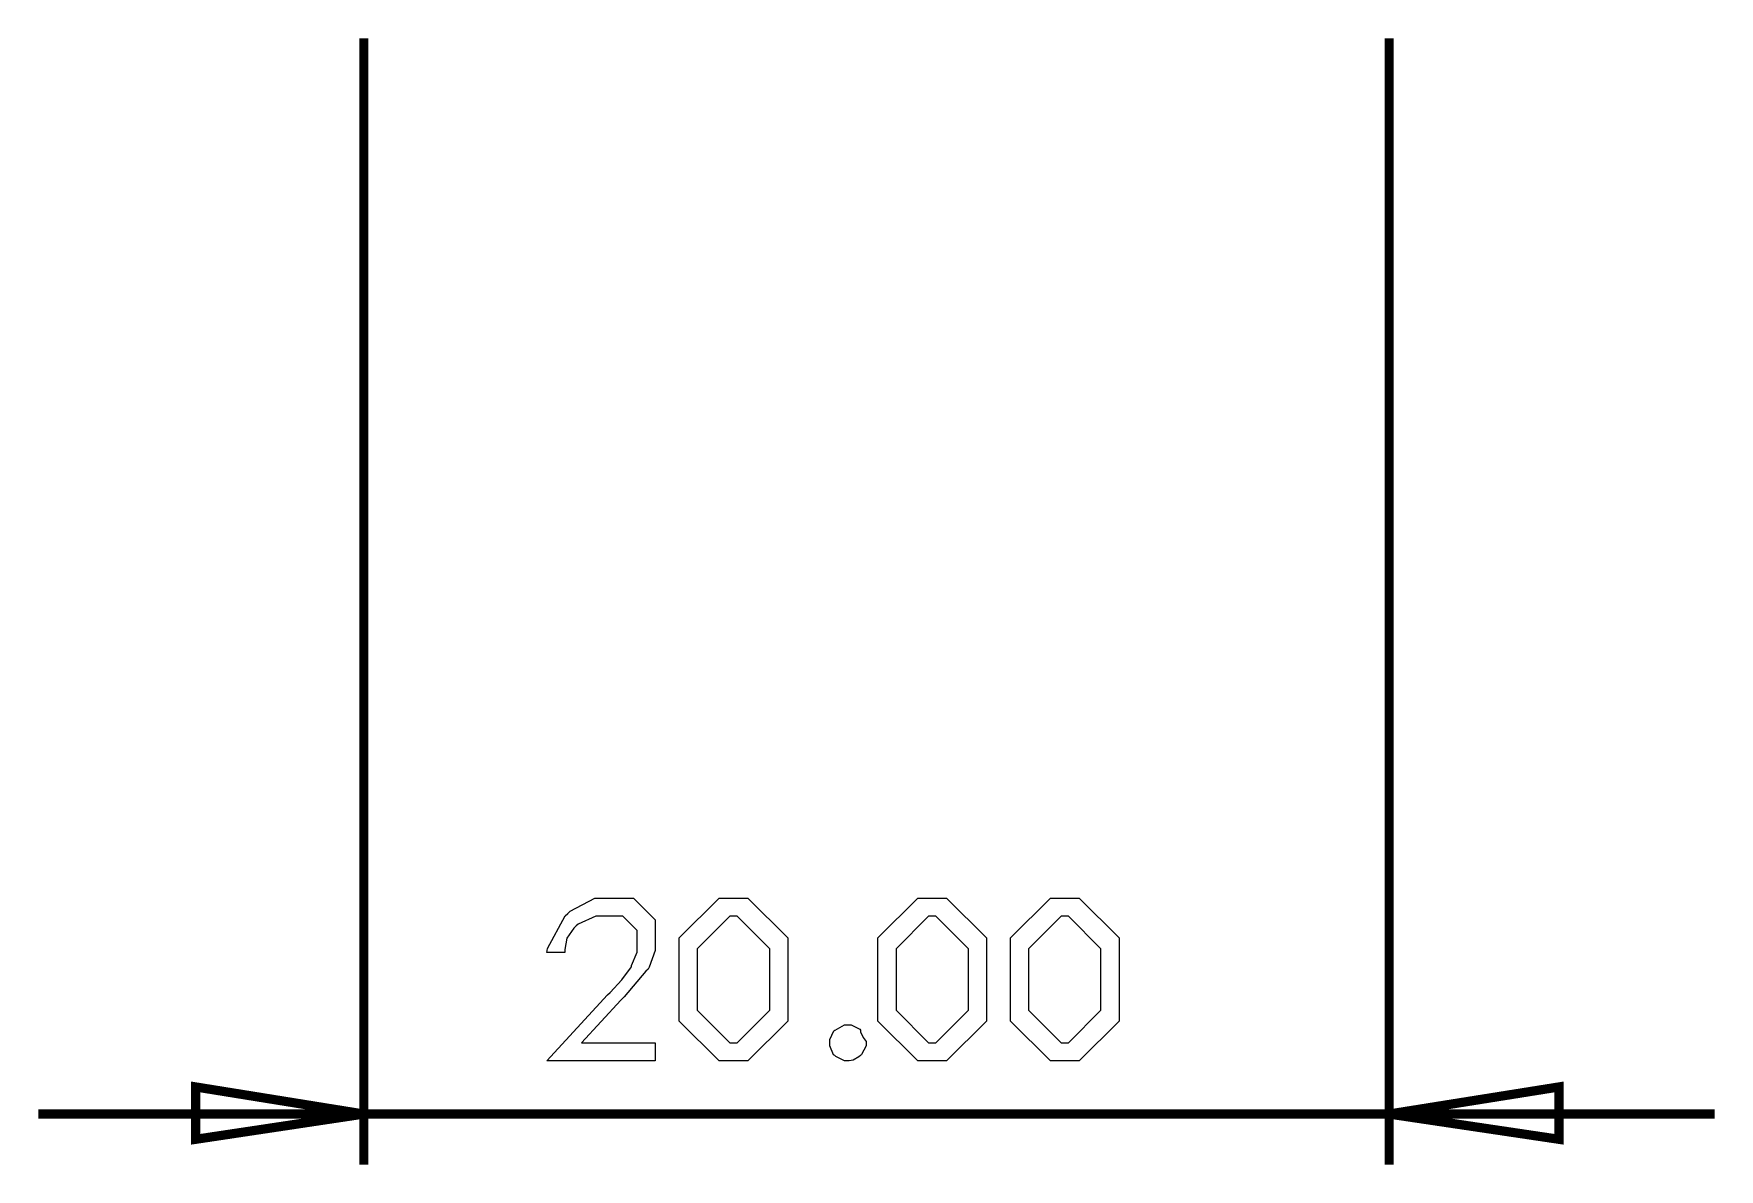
# Model space of a CAD drawing. Extents: x 0.6 to 16.4, y 0.2 to 11.5.
# Drawn here: x 10.526 to 11.82, y 4.249 to 5.122 of the extents above; entities that cross this region are included whole.
import ezdxf

# ---------------------------------------------------------------- set-up
doc = ezdxf.new("R2010")
doc.units = 0
doc.layers.get('0').update_dxf_attribs({"linetype": 'CONTINUOUS'})

msp = doc.modelspace()

# ---------------------------------------------------------------- linework, layer by layer
at = {"color": 9, "const_width": 0.007083}
for points in [[(10.7792, 5.11806), (10.7792, 4.25276)], [(11.5667, 5.11806), (11.5667, 4.25276)], [(10.7792, 4.29167), (10.5292, 4.29167)], [(10.7792, 4.29167), (11.5667, 4.29167)], [(11.5667, 4.29167), (11.8167, 4.29167)]]:
    msp.add_lwpolyline(points, dxfattribs=at)
at = {"color": 9}
for points in [[(10.9335, 4.41585), (10.9197, 4.41585), (10.9203, 4.41889), (10.9339, 4.44385), (10.9359, 4.44581), (10.9378, 4.4476), (10.9565, 4.45751), (10.9628, 4.45751), (10.9863, 4.45751), (11.003, 4.44081), (11.003, 4.42193), (11.003, 4.41721), (10.9984, 4.40457), (10.9976, 4.40306), (10.9959, 4.40153), (10.9791, 4.38172), (10.9765, 4.37918), (10.9463, 4.3464), (11.003, 4.3464), (11.003, 4.33251), (10.9197, 4.33251), (10.9663, 4.38331), (10.9683, 4.38499), (10.9774, 4.39481), (10.9841, 4.40365), (10.9847, 4.40479), (10.9847, 4.40576), (10.9891, 4.41613), (10.9891, 4.41954), (10.9891, 4.43257), (10.978, 4.44363), (10.9622, 4.44363), (10.9573, 4.44363), (10.9437, 4.4375), (10.9424, 4.43625), (10.9404, 4.43451), (10.9352, 4.42676), (10.9337, 4.41808), (10.9335, 4.41585)], [(11.0214, 4.39501), (11.0214, 4.42692), (11.052, 4.45751), (11.0624, 4.45751), (11.0742, 4.45751), (11.1048, 4.42692), (11.1048, 4.39501), (11.1048, 4.36312), (11.0742, 4.33251), (11.0624, 4.33251), (11.052, 4.33251), (11.0214, 4.36312), (11.0214, 4.39501)], [(11.1741, 4.39501), (11.1741, 4.42692), (11.2047, 4.45751), (11.2151, 4.45751), (11.2268, 4.45751), (11.2574, 4.42692), (11.2574, 4.39501), (11.2574, 4.36312), (11.2268, 4.33251), (11.2151, 4.33251), (11.2047, 4.33251), (11.1741, 4.36312), (11.1741, 4.39501)], [(11.2759, 4.39501), (11.2759, 4.42692), (11.3065, 4.45751), (11.3169, 4.45751), (11.3286, 4.45751), (11.3592, 4.42692), (11.3592, 4.39501), (11.3592, 4.36312), (11.3286, 4.33251), (11.3169, 4.33251), (11.3065, 4.33251), (11.2759, 4.36312), (11.2759, 4.39501)], [(11.0353, 4.39501), (11.0353, 4.37136), (11.0603, 4.3464), (11.0629, 4.3464), (11.0659, 4.3464), (11.0909, 4.37136), (11.0909, 4.39501), (11.0909, 4.41868), (11.0659, 4.44363), (11.0629, 4.44363), (11.0603, 4.44363), (11.0353, 4.41868), (11.0353, 4.39501)], [(11.188, 4.39501), (11.188, 4.37136), (11.2129, 4.3464), (11.2156, 4.3464), (11.2186, 4.3464), (11.2435, 4.37136), (11.2435, 4.39501), (11.2435, 4.41868), (11.2186, 4.44363), (11.2156, 4.44363), (11.2129, 4.44363), (11.188, 4.41868), (11.188, 4.39501)], [(11.2898, 4.39501), (11.2898, 4.37136), (11.3147, 4.3464), (11.3173, 4.3464), (11.3204, 4.3464), (11.3453, 4.37136), (11.3453, 4.39501), (11.3453, 4.41868), (11.3204, 4.44363), (11.3173, 4.44363), (11.3147, 4.44363), (11.2898, 4.41868), (11.2898, 4.39501)], [(11.151, 4.36029), (11.1534, 4.36029), (11.1601, 4.35688), (11.1607, 4.35618), (11.1606, 4.35487), (11.1626, 4.35058), (11.1649, 4.3475), (11.1649, 4.3464), (11.1649, 4.34397), (11.1614, 4.33735), (11.1607, 4.33664), (11.1594, 4.33572), (11.1551, 4.33306), (11.152, 4.33251), (11.151, 4.33251), (11.1485, 4.33251), (11.1417, 4.33599), (11.141, 4.33664), (11.14, 4.33703), (11.1371, 4.34407), (11.1371, 4.3464), (11.1371, 4.34885), (11.1403, 4.35553), (11.141, 4.35618), (11.1413, 4.35607), (11.1485, 4.36029), (11.151, 4.36029)], [(10.7792, 4.29167), (10.65, 4.27225), (10.65, 4.3125)], [(11.5667, 4.29167), (11.6972, 4.3125), (11.6972, 4.27225)]]:
    msp.add_lwpolyline(points, close=True, dxfattribs=at)
at = {"color": 9, "const_width": 0.007083}
for points in [[(10.7792, 4.29167), (10.65, 4.27225), (10.65, 4.3125), (10.7792, 4.29167)], [(11.5667, 4.29167), (11.6972, 4.3125), (11.6972, 4.27225), (11.5667, 4.29167)]]:
    msp.add_lwpolyline(points, close=True, dxfattribs=at)

doc.saveas('drawing.dxf')
